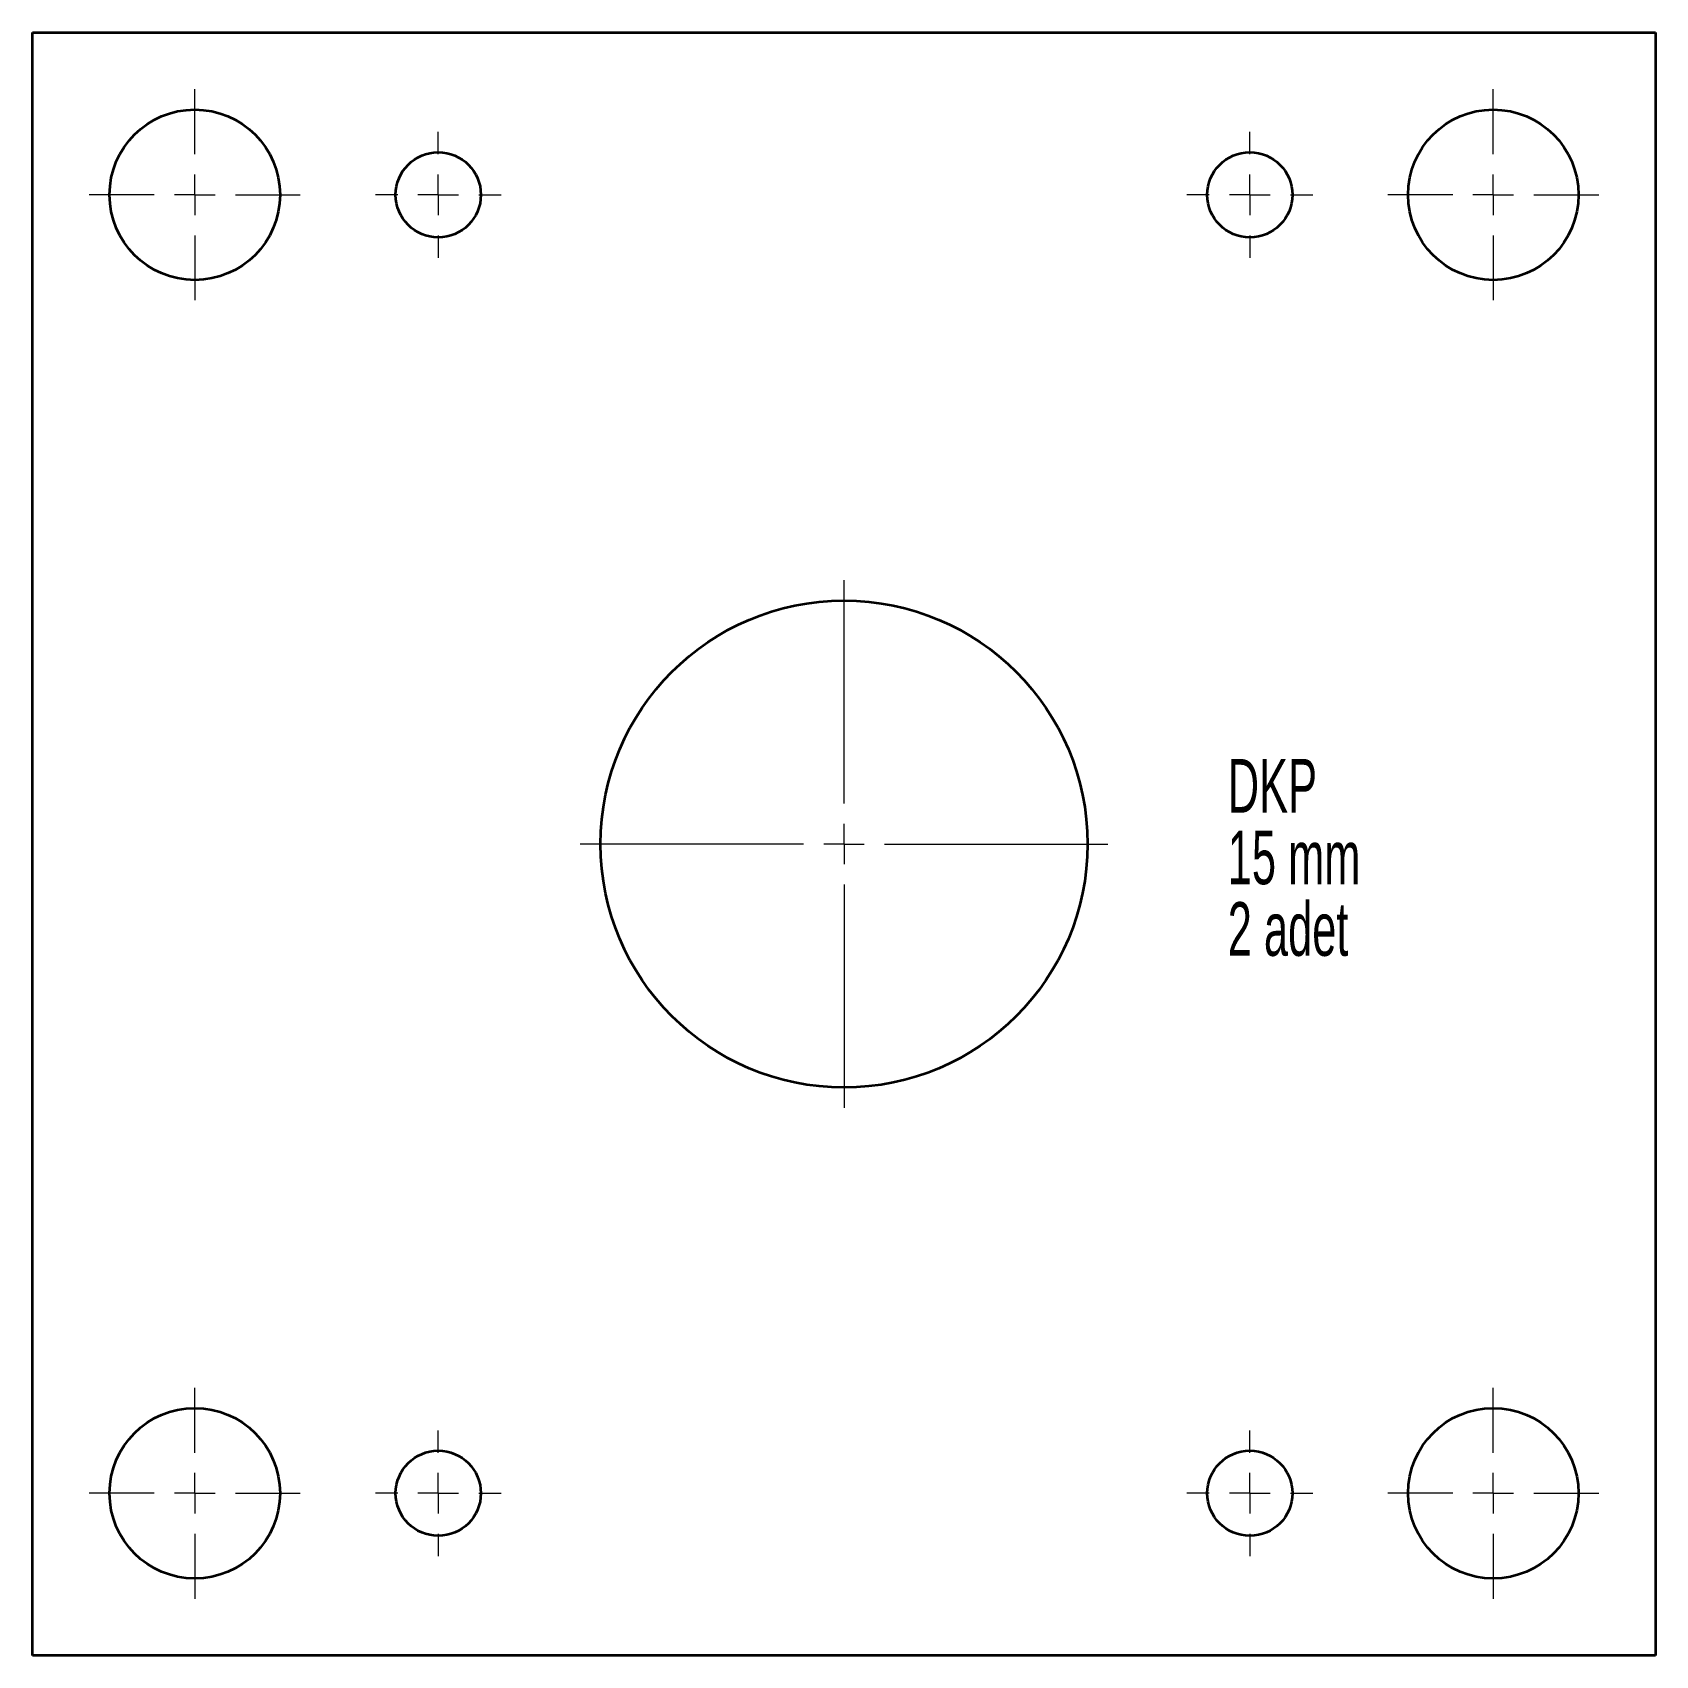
# Model space of a CAD drawing. Header units: millimetres. Extents: x 24 to 224, y 4 to 204.
import ezdxf

# ---------------------------------------------------------------- set-up
doc = ezdxf.new("R2010")
doc.units = ezdxf.units.MM
doc.styles.add('SLDTEXTSTYLE0', font='TXT', dxfattribs={"width": 0.605})

# ---------------------------------------------------------------- blocks, each defined once
blk = doc.blocks.new('SW_NOTE_0')
at = {"color": 0, "linetype": 'Continuous', "lineweight": 0, "char_height": 6.615, "attachment_point": 1, "style": 'SLDTEXTSTYLE0'}
for s, insert in [('DKP', (0, 8.53)), ('15 mm', (0, -0.29)), ('2 adet', (0, -9.11))]:
    blk.add_mtext(s, dxfattribs=dict(at, insert=insert))
blk = doc.blocks.new('SW_CENTERMARKSYMBOL_0')
at = {"color": 0, "linetype": 'Continuous', "lineweight": 18}
for p, q in [((0, 5), (0, 7.75)), ((0, 0), (0, 2.5)), ((-5, 0), (-7.75, 0)), ((0, 0), (-2.5, 0)), ((0, 0), (0, -2.5)), ((0, 0), (2.5, 0)), ((5, 0), (7.75, 0)), ((0, -5), (0, -7.75))]:
    blk.add_line(p, q, dxfattribs=at)
blk = doc.blocks.new('SW_CENTERMARKSYMBOL_1')
at = {"color": 0, "linetype": 'Continuous', "lineweight": 18}
for p, q in [((0, 5), (0, 7.75)), ((0, 0), (0, 2.5)), ((-5, 0), (-7.75, 0)), ((0, 0), (-2.5, 0)), ((0, 0), (0, -2.5)), ((0, 0), (2.5, 0)), ((5, 0), (7.75, 0)), ((0, -5), (0, -7.75))]:
    blk.add_line(p, q, dxfattribs=at)
blk = doc.blocks.new('SW_CENTERMARKSYMBOL_2')
at = {"color": 0, "linetype": 'Continuous', "lineweight": 18}
for p, q in [((0, 5), (0, 7.75)), ((0, 0), (0, 2.5)), ((-5, 0), (-7.75, 0)), ((0, 0), (-2.5, 0)), ((0, 0), (0, -2.5)), ((0, 0), (2.5, 0)), ((5, 0), (7.75, 0)), ((0, -5), (0, -7.75))]:
    blk.add_line(p, q, dxfattribs=at)
blk = doc.blocks.new('SW_CENTERMARKSYMBOL_3')
at = {"color": 0, "linetype": 'Continuous', "lineweight": 18}
for p, q in [((0, 5), (0, 7.75)), ((0, 0), (0, 2.5)), ((-5, 0), (-7.75, 0)), ((0, 0), (-2.5, 0)), ((0, 0), (0, -2.5)), ((0, 0), (2.5, 0)), ((5, 0), (7.75, 0)), ((0, -5), (0, -7.75))]:
    blk.add_line(p, q, dxfattribs=at)
blk = doc.blocks.new('SW_CENTERMARKSYMBOL_4')
at = {"color": 0, "linetype": 'Continuous', "lineweight": 18}
for p, q in [((0, 5), (0, 32.5)), ((0, 0), (0, 2.5)), ((-5, 0), (-32.5, 0)), ((0, 0), (-2.5, 0)), ((0, 0), (0, -2.5)), ((0, 0), (2.5, 0)), ((5, 0), (32.5, 0)), ((0, -5), (0, -32.5))]:
    blk.add_line(p, q, dxfattribs=at)
blk = doc.blocks.new('SW_CENTERMARKSYMBOL_5')
at = {"color": 0, "linetype": 'Continuous', "lineweight": 18}
for p, q in [((0, 5), (0, 13)), ((0, 0), (0, 2.5)), ((-5, 0), (-13, 0)), ((0, 0), (-2.5, 0)), ((0, 0), (0, -2.5)), ((0, 0), (2.5, 0)), ((5, 0), (13, 0)), ((0, -5), (0, -13))]:
    blk.add_line(p, q, dxfattribs=at)
blk = doc.blocks.new('SW_CENTERMARKSYMBOL_6')
at = {"color": 0, "linetype": 'Continuous', "lineweight": 18}
for p, q in [((0, 5), (0, 13)), ((0, 0), (0, 2.5)), ((-5, 0), (-13, 0)), ((0, 0), (-2.5, 0)), ((0, 0), (0, -2.5)), ((0, 0), (2.5, 0)), ((5, 0), (13, 0)), ((0, -5), (0, -13))]:
    blk.add_line(p, q, dxfattribs=at)
blk = doc.blocks.new('SW_CENTERMARKSYMBOL_7')
at = {"color": 0, "linetype": 'Continuous', "lineweight": 18}
for p, q in [((0, 5), (0, 13)), ((0, 0), (0, 2.5)), ((-5, 0), (-13, 0)), ((0, 0), (-2.5, 0)), ((0, 0), (0, -2.5)), ((0, 0), (2.5, 0)), ((5, 0), (13, 0)), ((0, -5), (0, -13))]:
    blk.add_line(p, q, dxfattribs=at)
blk = doc.blocks.new('SW_CENTERMARKSYMBOL_8')
at = {"color": 0, "linetype": 'Continuous', "lineweight": 18}
for p, q in [((0, 5), (0, 13)), ((0, 0), (0, 2.5)), ((-5, 0), (-13, 0)), ((0, 0), (-2.5, 0)), ((0, 0), (0, -2.5)), ((0, 0), (2.5, 0)), ((5, 0), (13, 0)), ((0, -5), (0, -13))]:
    blk.add_line(p, q, dxfattribs=at)

msp = doc.modelspace()

# ---------------------------------------------------------------- linework, layer by layer
at = {"color": 7, "linetype": 'Continuous', "lineweight": 35}
for p, q in [((23.73, 203.65), (223.73, 203.65)), ((23.73, 3.65), (23.73, 203.65)), ((223.73, 203.65), (223.73, 3.65)), ((223.73, 3.65), (23.73, 3.65))]:
    msp.add_line(p, q, dxfattribs=at)
for centre, radius in [((43.73, 183.65), 10.5), ((203.73, 183.65), 10.5), ((73.73, 183.65), 5.25), ((173.73, 183.65), 5.25), ((123.73, 103.65), 30), ((43.73, 23.65), 10.5), ((203.73, 23.65), 10.5), ((73.73, 23.65), 5.25), ((173.73, 23.65), 5.25)]:
    msp.add_circle(centre, radius, dxfattribs=at)

# ---------------------------------------------------------------- block references
at = {"color": 7, "linetype": 'Continuous', "lineweight": 18}
for name, p in [('SW_CENTERMARKSYMBOL_6', (43.73, 183.65)), ('SW_CENTERMARKSYMBOL_5', (203.73, 183.65)), ('SW_CENTERMARKSYMBOL_0', (73.73, 183.65)), ('SW_CENTERMARKSYMBOL_1', (173.73, 183.65)), ('SW_CENTERMARKSYMBOL_4', (123.73, 103.65)), ('SW_CENTERMARKSYMBOL_7', (43.73, 23.65)), ('SW_CENTERMARKSYMBOL_8', (203.73, 23.65)), ('SW_CENTERMARKSYMBOL_2', (73.73, 23.65)), ('SW_CENTERMARKSYMBOL_3', (173.73, 23.65))]:
    msp.add_blockref(name, p, dxfattribs=at)
at = {"color": 7, "linetype": 'Continuous', "lineweight": 0}
msp.add_blockref('SW_NOTE_0', (171.01, 105.6), dxfattribs=at)

doc.saveas('drawing.dxf')
